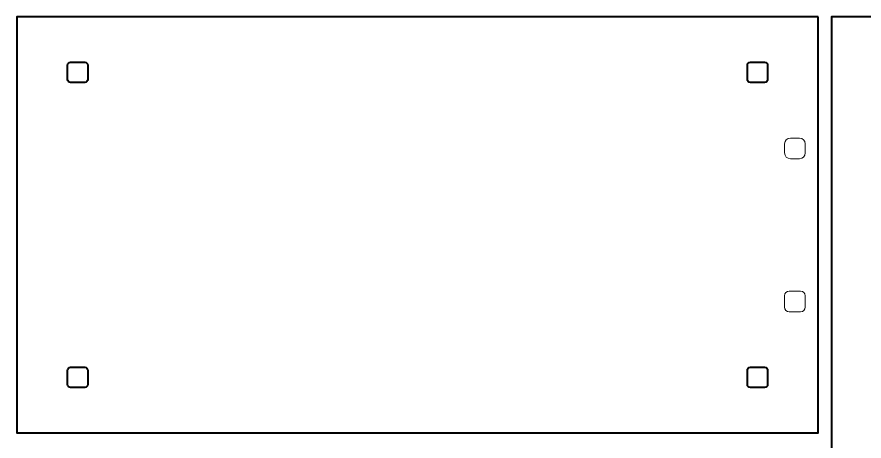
# Model space of a CAD drawing. Header units: centimetres. Extents: x -23.9 to 25.8, y -49.2 to 14.5.
# Drawn here: x -23.86 to -3.64, y -28.93 to -18.8 of the extents above; entities that cross this region are included whole.
import ezdxf

# ---------------------------------------------------------------- set-up
doc = ezdxf.new("R2010")
doc.units = ezdxf.units.CM
doc.header["$MEASUREMENT"] = 0
doc.layers.add('layer 1', color=7, linetype='Continuous')

msp = doc.modelspace()

# ---------------------------------------------------------------- linework, layer by layer
at = {"layer": 'layer 1', "color": 1, "lineweight": 40}
for points, knots in [([(-4.72946, -18.80406), (-4.72946, -18.80406), (-4.72946, -28.73158), (-4.72946, -28.73158), (-4.72946, -28.73158), (-4.72946, -28.73158), (-23.85759, -28.73158), (-23.85759, -28.73158), (-23.85759, -28.73158), (-23.85759, -28.73158), (-23.85759, -18.80406), (-23.85759, -18.80406), (-23.85759, -18.80406), (-23.85759, -18.80406), (-4.72946, -18.80406), (-4.72946, -18.80406)], [0, 0, 0, 0, 0.2, 0.2, 0.2, 0.2, 0.4, 0.4, 0.4, 0.4, 0.6, 0.6, 0.6, 0.6, 1, 1, 1, 1]), ([(16.75002, -18.80406), (16.75002, -18.80406), (16.75002, -29.78716), (16.75002, -29.78716), (16.75002, -29.78716), (16.75002, -29.78716), (-4.41196, -29.78716), (-4.41196, -29.78716), (-4.41196, -29.78716), (-4.41196, -29.78716), (-4.41196, -18.80406), (-4.41196, -18.80406), (-4.41196, -18.80406), (-4.41196, -18.80406), (16.75002, -18.80406), (16.75002, -18.80406)], [0, 0, 0, 0, 0.2, 0.2, 0.2, 0.2, 0.4, 0.4, 0.4, 0.4, 0.6, 0.6, 0.6, 0.6, 1, 1, 1, 1]), ([(-22.23732, -19.88363), (-22.23732, -19.88363), (-22.57535, -19.88363), (-22.57535, -19.88363), (-22.57535, -19.88363), (-22.61542, -19.88363), (-22.64756, -19.91587), (-22.64756, -19.95584), (-22.64756, -19.95584), (-22.64756, -19.95584), (-22.64756, -20.29387), (-22.64756, -20.29387), (-22.64756, -20.29387), (-22.64756, -20.33395), (-22.61542, -20.36619), (-22.57535, -20.36619), (-22.57535, -20.36619), (-22.57535, -20.36619), (-22.23732, -20.36619), (-22.23732, -20.36619), (-22.23732, -20.36619), (-22.19721, -20.36619), (-22.16496, -20.33395), (-22.16496, -20.29387), (-22.16496, -20.29387), (-22.16496, -20.29387), (-22.16496, -19.95584), (-22.16496, -19.95584), (-22.16496, -19.95584), (-22.16496, -19.91587), (-22.19721, -19.88363), (-22.23732, -19.88363)], [0, 0, 0, 0, 0.11111111, 0.11111111, 0.11111111, 0.11111111, 0.22222222, 0.22222222, 0.22222222, 0.22222222, 0.33333333, 0.33333333, 0.33333333, 0.33333333, 0.44444444, 0.44444444, 0.44444444, 0.44444444, 0.55555556, 0.55555556, 0.55555556, 0.55555556, 0.66666667, 0.66666667, 0.66666667, 0.66666667, 0.77777778, 0.77777778, 0.77777778, 0.77777778, 1, 1, 1, 1]), ([(-6.01174, -19.88363), (-6.01174, -19.88363), (-6.34977, -19.88363), (-6.34977, -19.88363), (-6.34977, -19.88363), (-6.38988, -19.88363), (-6.42212, -19.91587), (-6.42212, -19.95584), (-6.42212, -19.95584), (-6.42212, -19.95584), (-6.42212, -20.29387), (-6.42212, -20.29387), (-6.42212, -20.29387), (-6.42212, -20.33395), (-6.38988, -20.36619), (-6.34977, -20.36619), (-6.34977, -20.36619), (-6.34977, -20.36619), (-6.01174, -20.36619), (-6.01174, -20.36619), (-6.01174, -20.36619), (-5.97177, -20.36619), (-5.93938, -20.33395), (-5.93938, -20.29387), (-5.93938, -20.29387), (-5.93938, -20.29387), (-5.93938, -19.95584), (-5.93938, -19.95584), (-5.93938, -19.95584), (-5.93938, -19.91587), (-5.97177, -19.88363), (-6.01174, -19.88363)], [0, 0, 0, 0, 0.11111111, 0.11111111, 0.11111111, 0.11111111, 0.22222222, 0.22222222, 0.22222222, 0.22222222, 0.33333333, 0.33333333, 0.33333333, 0.33333333, 0.44444444, 0.44444444, 0.44444444, 0.44444444, 0.55555556, 0.55555556, 0.55555556, 0.55555556, 0.66666667, 0.66666667, 0.66666667, 0.66666667, 0.77777778, 0.77777778, 0.77777778, 0.77777778, 1, 1, 1, 1]), ([(-22.23732, -27.16944), (-22.23732, -27.16944), (-22.57535, -27.16944), (-22.57535, -27.16944), (-22.57535, -27.16944), (-22.61542, -27.16944), (-22.64756, -27.20169), (-22.64756, -27.2418), (-22.64756, -27.2418), (-22.64756, -27.2418), (-22.64756, -27.57969), (-22.64756, -27.57969), (-22.64756, -27.57969), (-22.64756, -27.6198), (-22.61542, -27.65204), (-22.57535, -27.65204), (-22.57535, -27.65204), (-22.57535, -27.65204), (-22.23732, -27.65204), (-22.23732, -27.65204), (-22.23732, -27.65204), (-22.19721, -27.65204), (-22.16496, -27.6198), (-22.16496, -27.57969), (-22.16496, -27.57969), (-22.16496, -27.57969), (-22.16496, -27.2418), (-22.16496, -27.2418), (-22.16496, -27.2418), (-22.16496, -27.20169), (-22.19721, -27.16944), (-22.23732, -27.16944)], [0, 0, 0, 0, 0.11111111, 0.11111111, 0.11111111, 0.11111111, 0.22222222, 0.22222222, 0.22222222, 0.22222222, 0.33333333, 0.33333333, 0.33333333, 0.33333333, 0.44444444, 0.44444444, 0.44444444, 0.44444444, 0.55555556, 0.55555556, 0.55555556, 0.55555556, 0.66666667, 0.66666667, 0.66666667, 0.66666667, 0.77777778, 0.77777778, 0.77777778, 0.77777778, 1, 1, 1, 1]), ([(-6.01174, -27.16944), (-6.01174, -27.16944), (-6.34977, -27.16944), (-6.34977, -27.16944), (-6.34977, -27.16944), (-6.38988, -27.16944), (-6.42212, -27.20169), (-6.42212, -27.2418), (-6.42212, -27.2418), (-6.42212, -27.2418), (-6.42212, -27.57969), (-6.42212, -27.57969), (-6.42212, -27.57969), (-6.42212, -27.6198), (-6.38988, -27.65204), (-6.34977, -27.65204), (-6.34977, -27.65204), (-6.34977, -27.65204), (-6.01174, -27.65204), (-6.01174, -27.65204), (-6.01174, -27.65204), (-5.97177, -27.65204), (-5.93938, -27.6198), (-5.93938, -27.57969), (-5.93938, -27.57969), (-5.93938, -27.57969), (-5.93938, -27.2418), (-5.93938, -27.2418), (-5.93938, -27.2418), (-5.93938, -27.20169), (-5.97177, -27.16944), (-6.01174, -27.16944)], [0, 0, 0, 0, 0.11111111, 0.11111111, 0.11111111, 0.11111111, 0.22222222, 0.22222222, 0.22222222, 0.22222222, 0.33333333, 0.33333333, 0.33333333, 0.33333333, 0.44444444, 0.44444444, 0.44444444, 0.44444444, 0.55555556, 0.55555556, 0.55555556, 0.55555556, 0.66666667, 0.66666667, 0.66666667, 0.66666667, 0.77777778, 0.77777778, 0.77777778, 0.77777778, 1, 1, 1, 1])]:
    msp.add_open_spline(points, degree=3, knots=knots, dxfattribs=at)
at = {"layer": 'layer 1', "color": 1, "lineweight": 15}
for points in [[(-5.17802, -21.69698), (-5.17802, -21.69698), (-5.39617, -21.69698), (-5.39617, -21.69698), (-5.39617, -21.69698), (-5.47237, -21.69698), (-5.53369, -21.75829), (-5.53369, -21.83438), (-5.53369, -21.83438), (-5.53369, -21.83438), (-5.53369, -22.05265), (-5.53369, -22.05265), (-5.53369, -22.05265), (-5.53369, -22.12885), (-5.47237, -22.19005), (-5.39617, -22.19005), (-5.39617, -22.19005), (-5.39617, -22.19005), (-5.17802, -22.19005), (-5.17802, -22.19005), (-5.17802, -22.19005), (-5.10182, -22.19005), (-5.0405, -22.12885), (-5.0405, -22.05265), (-5.0405, -22.05265), (-5.0405, -22.05265), (-5.0405, -21.83438), (-5.0405, -21.83438), (-5.0405, -21.83438), (-5.0405, -21.75829), (-5.10182, -21.69698), (-5.17802, -21.69698)], [(-5.15293, -25.84377), (-5.15293, -25.84377), (-5.42112, -25.84377), (-5.42112, -25.84377), (-5.42112, -25.84377), (-5.48352, -25.84377), (-5.53369, -25.79361), (-5.53369, -25.73131), (-5.53369, -25.73131), (-5.53369, -25.73131), (-5.53369, -25.46302), (-5.53369, -25.46302), (-5.53369, -25.46302), (-5.53369, -25.40072), (-5.48352, -25.35055), (-5.42112, -25.35055), (-5.42112, -25.35055), (-5.42112, -25.35055), (-5.15293, -25.35055), (-5.15293, -25.35055), (-5.15293, -25.35055), (-5.09067, -25.35055), (-5.0405, -25.40072), (-5.0405, -25.46302), (-5.0405, -25.46302), (-5.0405, -25.46302), (-5.0405, -25.73131), (-5.0405, -25.73131), (-5.0405, -25.73131), (-5.0405, -25.79361), (-5.09067, -25.84377), (-5.15293, -25.84377)]]:
    msp.add_open_spline(points, degree=3, knots=[0, 0, 0, 0, 0.11111111, 0.11111111, 0.11111111, 0.11111111, 0.22222222, 0.22222222, 0.22222222, 0.22222222, 0.33333333, 0.33333333, 0.33333333, 0.33333333, 0.44444444, 0.44444444, 0.44444444, 0.44444444, 0.55555556, 0.55555556, 0.55555556, 0.55555556, 0.66666667, 0.66666667, 0.66666667, 0.66666667, 0.77777778, 0.77777778, 0.77777778, 0.77777778, 1, 1, 1, 1], dxfattribs=at)

doc.saveas('drawing.dxf')
